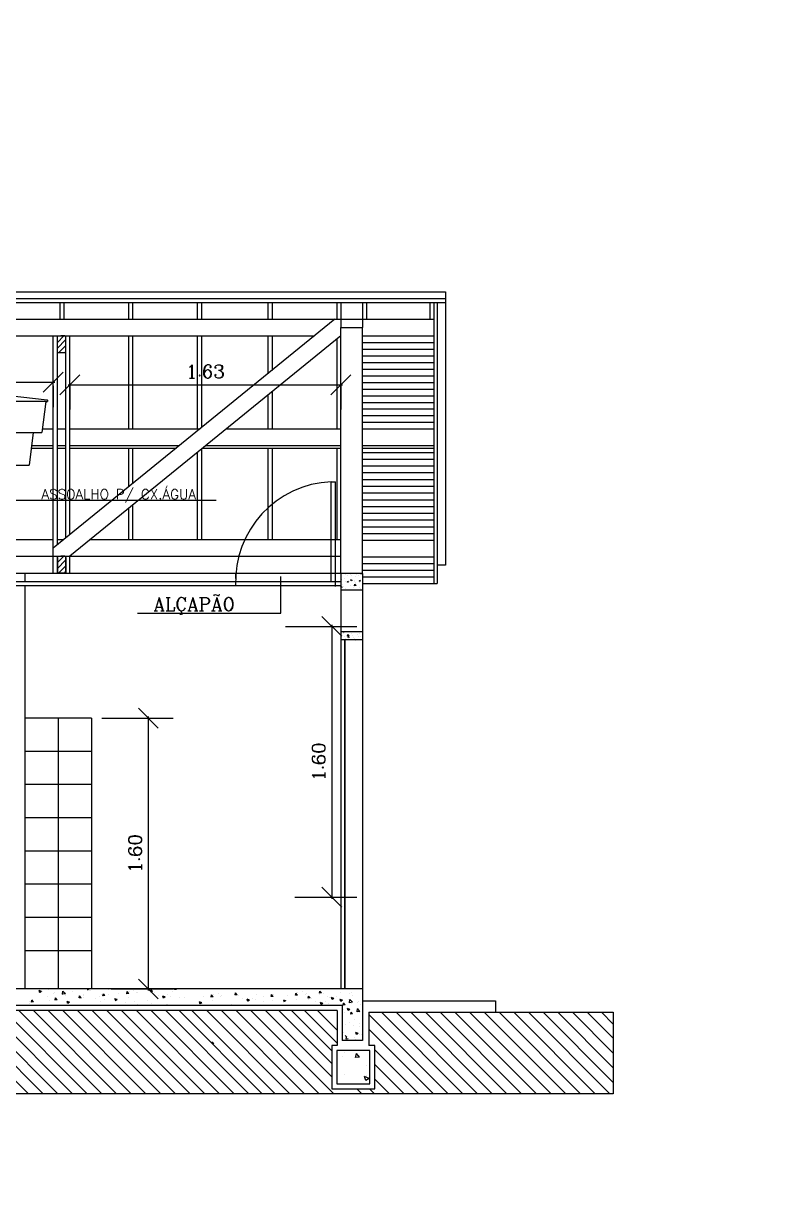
# Model space of a CAD drawing. Extents: x -49 to 264, y -41 to 22.
# Drawn here: x 22.01 to 26.5, y 7.75 to 14.77 of the extents above; entities that cross this region are included whole.
import ezdxf
from ezdxf.enums import TextEntityAlignment as Align

# ---------------------------------------------------------------- set-up
doc = ezdxf.new("R2010")
doc.units = 0
doc.header["$LTSCALE"] = 20
doc.layers.get('0').update_dxf_attribs({"linetype": 'CONTINUOUS'})
doc.layers.get('DEFPOINTS').update_dxf_attribs({"linetype": 'CONTINUOUS'})
for name, color, linetype in [('AZULEJO', 30, 'CONTINUOUS'), ('CONCRETO', 5, 'CONTINUOUS'), ('CORTE', 244, 'CONTINUOUS'), ('COTA', 244, 'CONTINUOUS'), ('COTAS', 244, 'CONTINUOUS'), ('JANELA', 1, 'CONTINUOUS'), ('MADEIRAMENTO', 1, 'CONTINUOUS'), ('PAREDE', 7, 'CONTINUOUS'), ('PIA', 1, 'CONTINUOUS'), ('PORTA', 1, 'CONTINUOUS'), ('TELHA', 30, 'CONTINUOUS'), ('TEXTO', 1, 'CONTINUOUS'), ('VISTAL', 30, 'CONTINUOUS'), ('VISTAP', 244, 'CONTINUOUS')]:
    doc.layers.add(name, color=color, linetype=linetype)
doc.styles.add('ROMANC', font='ROMANC.SHX')
doc.dimstyles.get("Standard").update_dxf_attribs({"dimtxt": 0.08, "dimasz": 0.12, "dimexe": 0.15, "dimexo": 0.0625, "dimgap": 0.04, "dimtad": 1, "dimzin": 0, "dimtxsty": 'ROMANC', "dimblk1": 'OBLIQUE', "dimblk2": 'OBLIQUE', "dimsah": 1, "dimcen": 0.09, "dimdle": 0.01, "dimclrd": 30, "dimclre": 30, "dimclrt": 244, "dimazin": 3, "dimtfac": 1, "dimtdec": 3, "dimtofl": 0, "dimtmove": 0, "dimatfit": 3, "dimtolj": 1, "dimtzin": 0})

# ---------------------------------------------------------------- blocks, each defined once
blk = doc.blocks.new('*X94')
at = {"color": 0, "linetype": 'CONTINUOUS'}
for p, q in [((262.5615, -43.1006), (262.5808, -43.0776)), ((262.5615, -43.1006), (262.5854, -43.1027)), ((262.5854, -43.1029), (262.5808, -43.0778)), ((262.6549, -43.0716), (262.6549, -43.0716)), ((262.6617, -43.0944), (262.6617, -43.0944)), ((262.518, -43.1509), (262.518, -43.1509)), ((262.5043, -43.2284), (262.5323, -43.2177)), ((262.5043, -43.2284), (262.5242, -43.2418)), ((262.5175, -43.2091), (262.5175, -43.2091)), ((262.5241, -43.242), (262.5322, -43.2179)), ((262.65, -43.2048), (262.65, -43.2048))]:
    blk.add_line(p, q, dxfattribs=at)
blk = doc.blocks.new('*X8')
at = {"color": 0, "linetype": 'CONTINUOUS'}
for p, q in [((246.7393, -53.7357), (246.7417, -53.7348)), ((246.7393, -53.7357), (246.7443, -53.7391)), ((246.7443, -53.7393), (246.7458, -53.7348)), ((246.7472, -53.739), (246.7472, -53.739)), ((246.7482, -53.78), (246.753, -53.7742)), ((246.7482, -53.78), (246.7542, -53.7805)), ((246.7518, -53.7893), (246.7518, -53.7893)), ((246.7541, -53.7807), (246.753, -53.7744)), ((246.7564, -53.7826), (246.7564, -53.7826)), ((246.7576, -53.7493), (246.7576, -53.7493)), ((246.7705, -53.7422), (246.7705, -53.7422)), ((246.7747, -53.8076), (246.7825, -53.7995)), ((246.7768, -53.786), (246.7768, -53.786)), ((246.7781, -53.7498), (246.7781, -53.7498)), ((246.7835, -53.8091), (246.7824, -53.7996)), ((246.7829, -53.7818), (246.7829, -53.7818)), ((246.7854, -53.774), (246.7854, -53.774)), ((246.799, -53.776), (246.806, -53.7733)), ((246.799, -53.776), (246.804, -53.7794)), ((246.8032, -53.7465), (246.8032, -53.7465)), ((246.804, -53.7796), (246.806, -53.7735)), ((246.8083, -53.7751), (246.8083, -53.7751)), ((246.8095, -53.7418), (246.8095, -53.7418)), ((246.8147, -53.781), (246.8147, -53.781)), ((246.8199, -53.7862), (246.8247, -53.7805)), ((246.8199, -53.7862), (246.8259, -53.7868)), ((246.8239, -53.7444), (246.8239, -53.7444)), ((246.8259, -53.787), (246.8247, -53.7807)), ((246.8363, -53.7841), (246.8363, -53.7841)), ((246.841, -53.7415), (246.841, -53.7415)), ((246.8437, -53.764), (246.8437, -53.764)), ((246.8585, -53.8014), (246.8585, -53.8014)), ((246.8597, -53.7681), (246.8597, -53.7681)), ((246.7505, -53.8254), (246.7505, -53.8254)), ((246.7552, -53.8159), (246.7552, -53.8159)), ((246.7635, -53.8329), (246.7635, -53.8329)), ((246.7747, -53.8076), (246.7836, -53.809)), ((246.7813, -53.8337), (246.7813, -53.8337)), ((246.7884, -53.8204), (246.7884, -53.8204)), ((246.8071, -53.8084), (246.8071, -53.8084)), ((246.8396, -53.8237), (246.8396, -53.8237)), ((246.8516, -53.8121), (246.8516, -53.8121)), ((246.8572, -53.8346), (246.8572, -53.8346)), ((246.8587, -53.8163), (246.8657, -53.8136)), ((246.8587, -53.8163), (246.8637, -53.8196)), ((246.8636, -53.8198), (246.8657, -53.8138))]:
    blk.add_line(p, q, dxfattribs=at)
blk = doc.blocks.new('_OBLIQUE')
at = {"color": 0, "linetype": 'BYBLOCK'}
blk.add_line((-0.5, -0.5), (0.5, 0.5), dxfattribs=at)
blk = doc.blocks.new('*D275')
at = {"color": 30, "linetype": 'BYBLOCK'}
for p, q in [((11.7914, 13.0844), (12.4595, 13.0844)), ((12.3095, 13.0944), (12.3095, 10.9244)), ((11.7914, 10.9344), (12.4595, 10.9344)), ((-46.1743, 10.7419), (-46.1743, 9.2333)), ((-40.1743, 10.7419), (-40.1743, 9.2333)), ((-46.1843, 9.3833), (-40.1643, 9.3833))]:
    blk.add_line(p, q, dxfattribs=at)
at = {"layer": 'DEFPOINTS', "color": 0, "linetype": 'BYBLOCK'}
for p in [(22.4846, 17.9057), (22.6402, 17.9057), (6.4237, 15.5444), (8.1037, 15.5444), (8.1037, 15.5444), (22.6402, 15.4757), (11.4914, 13.0844), (11.4914, 10.9344), (12.3095, 10.9344), (-46.1743, 10.8044), (-40.1743, 10.8044), (-40.1743, 9.3833)]:
    blk.add_point(p, dxfattribs=at)
at = {"color": 30, "linetype": 'BYBLOCK', "xscale": 0.12, "yscale": 0.12, "zscale": 0.12}
for p, rotation in [((12.3095, 13.0844), 90), ((12.3095, 10.9344), 270), ((-46.1743, 9.3833), 180)]:
    blk.add_blockref('_OBLIQUE', p, dxfattribs=dict(at, rotation=rotation))
blk.add_blockref('_OBLIQUE', (-40.1743, 9.3833), dxfattribs=at)
at = {"color": 244, "linetype": 'BYBLOCK', "char_height": 0.08, "attachment_point": 5, "rotation": 90, "style": 'ROMANC'}
for s, insert in [('\\A1;2.43', (22.4046, 16.6907)), ('\\A1;2.15', (12.2295, 12.0094))]:
    blk.add_mtext(s, dxfattribs=dict(at, insert=insert))
at = {"color": 244, "linetype": 'BYBLOCK', "char_height": 0.08, "attachment_point": 5, "style": 'ROMANC'}
for s, insert in [('\\A1;1.68', (7.2637, 15.6244)), ('\\A1;6.00', (-43.1743, 9.4633))]:
    blk.add_mtext(s, dxfattribs=dict(at, insert=insert))
blk = doc.blocks.new('*D352')
at = {"color": 30, "linetype": 'BYBLOCK'}
for p, q in [((22.9131, 11.1458), (23.3425, 11.1458)), ((23.1925, 11.1558), (23.1925, 9.5058)), ((5.7514, 10.6344), (5.7514, 9.8204)), ((5.6214, 10.5044), (5.6214, 9.8204)), ((5.6114, 9.9704), (5.7514, 9.9704)), ((5.7514, 9.9704), (6.1952, 9.9704)), ((22.9684, 9.5158), (23.3425, 9.5158))]:
    blk.add_line(p, q, dxfattribs=at)
at = {"layer": 'DEFPOINTS', "color": 0, "linetype": 'BYBLOCK'}
for p in [(22.8506, 11.1458), (5.7514, 10.9344), (5.6214, 10.8044), (5.7514, 9.9704), (22.9059, 9.5158), (23.1925, 9.5158)]:
    blk.add_point(p, dxfattribs=at)
at = {"color": 30, "linetype": 'BYBLOCK', "xscale": 0.12, "yscale": 0.12, "zscale": 0.12}
for p, rotation in [((23.1925, 11.1458), 90), ((5.6214, 9.9704), 180), ((23.1925, 9.5158), 270)]:
    blk.add_blockref('_OBLIQUE', p, dxfattribs=dict(at, rotation=rotation))
blk.add_blockref('_OBLIQUE', (5.7514, 9.9704), dxfattribs=at)
at = {"color": 244, "linetype": 'BYBLOCK', "insert": (23.1125, 10.3308), "char_height": 0.08, "attachment_point": 5, "rotation": 90, "style": 'ROMANC'}
blk.add_mtext('\\A1;{1.60}', dxfattribs=at)
at = {"color": 244, "linetype": 'BYBLOCK', "insert": (6.0333, 10.0504), "char_height": 0.08, "attachment_point": 5, "style": 'ROMANC'}
blk.add_mtext('\\A1;0.13', dxfattribs=at)
blk = doc.blocks.new('*D276')
at = {"color": 30, "linetype": 'BYBLOCK'}
for p, q in [((22.5153, 17.9157), (22.5153, 15.4657)), ((22.3402, 17.9057), (22.3653, 17.9057)), ((22.3402, 15.4757), (22.3653, 15.4757)), ((12.4627, 10.9344), (12.4627, 11.3782)), ((11.7914, 10.9344), (12.6127, 10.9344)), ((12.4627, 10.7944), (12.4627, 10.9344)), ((11.9214, 10.8044), (12.6127, 10.8044))]:
    blk.add_line(p, q, dxfattribs=at)
at = {"layer": 'DEFPOINTS', "color": 0, "linetype": 'BYBLOCK'}
for p in [(22.6402, 17.9057), (22.5153, 15.4757), (22.6402, 15.4757), (11.4914, 10.9344), (12.4627, 10.9344), (11.6214, 10.8044)]:
    blk.add_point(p, dxfattribs=at)
at = {"color": 30, "linetype": 'BYBLOCK', "xscale": 0.12, "yscale": 0.12, "zscale": 0.12}
for p, rotation in [((22.5153, 17.9057), 90), ((22.5153, 15.4757), 270), ((12.4627, 10.9344), 90), ((12.4627, 10.8044), 270)]:
    blk.add_blockref('_OBLIQUE', p, dxfattribs=dict(at, rotation=rotation))
at = {"color": 244, "linetype": 'BYBLOCK', "char_height": 0.08, "attachment_point": 5, "rotation": 90, "style": 'ROMANC'}
for s, insert in [('\\A1;2.43', (22.4353, 16.6907)), ('\\A1;0.13', (12.3827, 11.2163))]:
    blk.add_mtext(s, dxfattribs=dict(at, insert=insert))
blk = doc.blocks.new('*D284')
at = {"color": 30, "linetype": 'BYBLOCK'}
for p, q in [((4.1357, 18.8044), (4.1357, 19.2482)), ((5.3214, 18.8044), (3.9857, 18.8044)), ((4.1357, 18.6644), (4.1357, 18.8044)), ((5.4514, 18.6744), (3.9857, 18.6744)), ((30.195, 9.5731), (32.185, 9.5731)), ((30.205, 9.5379), (30.205, 9.4231)), ((32.175, 9.5379), (32.175, 9.4231))]:
    blk.add_line(p, q, dxfattribs=at)
at = {"layer": 'DEFPOINTS', "color": 0, "linetype": 'BYBLOCK'}
for p in [(4.1357, 18.8044), (5.6214, 18.8044), (5.7514, 18.6744), (30.205, 9.8379), (32.175, 9.8379), (32.175, 9.5731)]:
    blk.add_point(p, dxfattribs=at)
at = {"color": 30, "linetype": 'BYBLOCK', "xscale": 0.12, "yscale": 0.12, "zscale": 0.12}
for p, rotation in [((4.1357, 18.8044), 90), ((4.1357, 18.6744), 270), ((30.205, 9.5731), 180)]:
    blk.add_blockref('_OBLIQUE', p, dxfattribs=dict(at, rotation=rotation))
blk.add_blockref('_OBLIQUE', (32.175, 9.5731), dxfattribs=at)
at = {"color": 244, "linetype": 'BYBLOCK', "insert": (4.0557, 19.0863), "char_height": 0.08, "attachment_point": 5, "rotation": 90, "style": 'ROMANC'}
blk.add_mtext('\\A1;0.13', dxfattribs=at)
at = {"color": 244, "linetype": 'BYBLOCK', "insert": (31.19, 9.6531), "char_height": 0.08, "attachment_point": 5, "style": 'ROMANC'}
blk.add_mtext('\\A1;1.97', dxfattribs=at)
blk = doc.blocks.new('*D285')
at = {"color": 30, "linetype": 'BYBLOCK'}
for p, q in [((5.4514, 16.7744), (3.9857, 16.7744)), ((4.1357, 16.7844), (4.1357, 16.6444)), ((5.4514, 16.6444), (3.9857, 16.6444)), ((4.1357, 16.6444), (4.1357, 16.2005)), ((34.5022, 9.8379), (34.4553, 9.8379)), ((34.6053, 8.3979), (34.6053, 9.8479)), ((32.265, 9.5685), (34.255, 9.5685)), ((32.275, 9.5379), (32.275, 9.4185)), ((34.245, 9.5379), (34.245, 9.4185)), ((34.3609, 8.4079), (34.4553, 8.4079)), ((256.8586, -40.1982), (257.1335, -40.1982)), ((257.0835, -40.1982), (257.0835, -40.2358)), ((257.0835, -40.5982), (257.0835, -40.5606))]:
    blk.add_line(p, q, dxfattribs=at)
at = {"layer": 'DEFPOINTS', "color": 0, "linetype": 'BYBLOCK'}
for p in [(5.7514, 16.7744), (4.1357, 16.6444), (5.7514, 16.6444), (32.275, 9.8379), (34.245, 9.8379), (34.6053, 9.8379), (34.8022, 9.8379), (34.245, 9.5685), (34.6609, 8.4079), (256.7961, -40.1982), (257.0835, -40.1982), (256.7961, -40.5982)]:
    blk.add_point(p, dxfattribs=at)
at = {"color": 30, "linetype": 'BYBLOCK'}
for p, xscale, yscale, zscale, rotation in [((4.1357, 16.7744), 0.12, 0.12, 0.12, 90), ((4.1357, 16.6444), 0.12, 0.12, 0.12, 270), ((34.6053, 9.8379), 0.12, 0.12, 0.12, 90), ((32.275, 9.5685), 0.12, 0.12, 0.12, 180), ((34.6053, 8.4079), 0.12, 0.12, 0.12, 270), ((257.0835, -40.1982), 0.05, 0.05, 0.05, 90), ((257.0835, -40.5982), 0.05, 0.05, 0.05, 270)]:
    blk.add_blockref('_OBLIQUE', p, dxfattribs=dict(at, xscale=xscale, yscale=yscale, zscale=zscale, rotation=rotation))
at = {"color": 30, "linetype": 'BYBLOCK', "xscale": 0.12, "yscale": 0.12, "zscale": 0.12}
blk.add_blockref('_OBLIQUE', (34.245, 9.5685), dxfattribs=at)
at = {"color": 244, "linetype": 'BYBLOCK', "attachment_point": 5, "rotation": 90, "style": 'ROMANC'}
for s, insert, char_height in [('\\A1;0.13', (4.0557, 16.3625), 0.08), ('\\A1;{1.53}', (34.5253, 9.1229), 0.08), ('\\A1;0.40', (257.0835, -40.3982), 0.1)]:
    blk.add_mtext(s, dxfattribs=dict(at, insert=insert, char_height=char_height))
at = {"color": 244, "linetype": 'BYBLOCK', "insert": (33.26, 9.6485), "char_height": 0.08, "attachment_point": 5, "style": 'ROMANC'}
blk.add_mtext('\\A1;1.97', dxfattribs=at)
blk = doc.blocks.new('*D286')
at = {"color": 30, "linetype": 'BYBLOCK'}
for p, q in [((5.4514, 15.5444), (3.9879, 15.5444)), ((4.1379, 15.5544), (4.1379, 15.4144)), ((5.4514, 15.4144), (3.9879, 15.4144)), ((4.1379, 15.4144), (4.1379, 14.9705)), ((30.1071, 11.4748), (30.1071, 11.2933)), ((30.0571, 11.3933), (30.6571, 11.3933)), ((30.6071, 11.4239), (30.6071, 11.2933)), ((34.335, 9.5589), (36.3307, 9.5589)), ((34.345, 9.5379), (34.345, 9.4089)), ((36.3207, 9.5379), (36.3207, 9.4089)), ((263.1948, -40.2981), (263.1948, -40.5684)), ((262.6661, -40.5107), (262.6661, -40.5684)), ((262.6661, -40.5184), (262.7205, -40.5184)), ((263.1948, -40.5184), (263.1405, -40.5184))]:
    blk.add_line(p, q, dxfattribs=at)
at = {"layer": 'DEFPOINTS', "color": 0, "linetype": 'BYBLOCK'}
for p in [(5.7514, 15.5444), (4.1379, 15.4144), (5.7514, 15.4144), (30.1071, 12.8748), (30.6071, 12.8239), (30.6071, 11.3933), (34.345, 9.8379), (36.3207, 9.8379), (36.3207, 9.5589), (263.1948, -40.2356), (262.6661, -40.4482), (263.1948, -40.5184)]:
    blk.add_point(p, dxfattribs=at)
at = {"color": 30, "linetype": 'BYBLOCK'}
for p, xscale, yscale, zscale, rotation in [((4.1379, 15.5444), 0.12, 0.12, 0.12, 90), ((4.1379, 15.4144), 0.12, 0.12, 0.12, 270), ((30.1071, 11.3933), 0.1, 0.1, 0.1, 180), ((34.345, 9.5589), 0.12, 0.12, 0.12, 180), ((262.6661, -40.5184), 0.05, 0.05, 0.05, 180)]:
    blk.add_blockref('_OBLIQUE', p, dxfattribs=dict(at, xscale=xscale, yscale=yscale, zscale=zscale, rotation=rotation))
for p, xscale, yscale, zscale in [((30.6071, 11.3933), 0.1, 0.1, 0.1), ((36.3207, 9.5589), 0.12, 0.12, 0.12), ((263.1948, -40.5184), 0.05, 0.05, 0.05)]:
    blk.add_blockref('_OBLIQUE', p, dxfattribs=dict(at, xscale=xscale, yscale=yscale, zscale=zscale))
at = {"color": 244, "linetype": 'BYBLOCK', "insert": (4.0579, 15.1325), "char_height": 0.08, "attachment_point": 5, "rotation": 90, "style": 'ROMANC'}
blk.add_mtext('\\A1;0.13', dxfattribs=at)
at = {"color": 244, "linetype": 'BYBLOCK', "attachment_point": 5, "style": 'ROMANC'}
for s, insert, char_height in [('\\A1;0.50', (30.3571, 11.4733), 0.08), ('\\A1;1.98', (35.3329, 9.6389), 0.08), ('\\A1;{0.500}', (262.9305, -40.5184), 0.1)]:
    blk.add_mtext(s, dxfattribs=dict(at, insert=insert, char_height=char_height))
blk = doc.blocks.new('*D287')
at = {"color": 30, "linetype": 'BYBLOCK'}
for p, q in [((5.4514, 10.9344), (4.0208, 10.9344)), ((4.1708, 10.9444), (4.1708, 10.8044)), ((5.3214, 10.8044), (4.0208, 10.8044)), ((4.1708, 10.8044), (4.1708, 10.3605)), ((36.4107, 9.5442), (38.0609, 9.5442)), ((36.4207, 9.5379), (36.4207, 9.3942)), ((38.0509, 9.5379), (38.0509, 9.3942))]:
    blk.add_line(p, q, dxfattribs=at)
at = {"layer": 'DEFPOINTS', "color": 0, "linetype": 'BYBLOCK'}
for p in [(5.7514, 10.9344), (4.1708, 10.8044), (5.6214, 10.8044), (36.4207, 9.8379), (38.0509, 9.8379), (38.0509, 9.5442)]:
    blk.add_point(p, dxfattribs=at)
at = {"color": 30, "linetype": 'BYBLOCK', "xscale": 0.12, "yscale": 0.12, "zscale": 0.12}
for p, rotation in [((4.1708, 10.9344), 90), ((4.1708, 10.8044), 270), ((36.4207, 9.5442), 180)]:
    blk.add_blockref('_OBLIQUE', p, dxfattribs=dict(at, rotation=rotation))
blk.add_blockref('_OBLIQUE', (38.0509, 9.5442), dxfattribs=at)
at = {"color": 244, "linetype": 'BYBLOCK', "insert": (4.0908, 10.5225), "char_height": 0.08, "attachment_point": 5, "rotation": 90, "style": 'ROMANC'}
blk.add_mtext('\\A1;0.13', dxfattribs=at)
at = {"color": 244, "linetype": 'BYBLOCK', "insert": (37.2358, 9.6242), "char_height": 0.08, "attachment_point": 5, "style": 'ROMANC'}
blk.add_mtext('\\A1;1.63', dxfattribs=at)
blk = doc.blocks.new('*X297')
at = {"color": 0, "linetype": 'CONTINUOUS'}
for p, q in [((141.5949, -44.4095), (141.6337, -44.3707)), ((141.5949, -44.3742), (141.5983, -44.3707)), ((141.5949, -44.4449), (141.6449, -44.3949)), ((141.6046, -44.4706), (141.6449, -44.4302)), ((141.6399, -44.4706), (141.6449, -44.4656))]:
    blk.add_line(p, q, dxfattribs=at)

msp = doc.modelspace()

# ---------------------------------------------------------------- linework, layer by layer
at = {"color": 30, "linetype": 'CONTINUOUS'}
for p, q in [((23.9391, 11.1106), (23.9331, 11.1101)), ((23.9332, 11.1099), (23.9334, 11.111)), ((23.9363, 11.0999), (23.9363, 11.0999)), ((23.983, 11.101), (23.983, 11.101)), ((24.0319, 11.102), (24.0319, 11.102)), ((23.9375, 11.0666), (23.9375, 11.0666)), ((23.9379, 11.0872), (23.9379, 11.0872)), ((23.9461, 11.0698), (23.9461, 11.0698)), ((23.9472, 11.0689), (23.9472, 11.0689)), ((23.9589, 11.0866), (23.96, 11.0961)), ((23.9678, 11.0881), (23.9589, 11.0867)), ((23.9678, 11.0881), (23.96, 11.0962)), ((23.9684, 11.0795), (23.9614, 11.0821)), ((23.9634, 11.0759), (23.9614, 11.0819)), ((23.9684, 11.0795), (23.9634, 11.0761)), ((23.9683, 11.0823), (23.9683, 11.0823)), ((23.9883, 11.0924), (23.9883, 11.0924)), ((23.9962, 11.0772), (23.9962, 11.0772)), ((24.0006, 11.0711), (24.0006, 11.0711)), ((24.0209, 11.096), (24.0209, 11.096)), ((24.0217, 11.0846), (24.0217, 11.0846)), ((24.0388, 11.086), (24.0388, 11.086)), ((22.1183, 8.9483), (22.1043, 8.9537)), ((22.1084, 8.9414), (22.1043, 8.9535)), ((22.1183, 8.9483), (22.1083, 8.9416)), ((22.1171, 8.9478), (22.1171, 8.9478)), ((22.1248, 8.9484), (22.1248, 8.9484)), ((22.1613, 8.9594), (22.1613, 8.9594)), ((22.1928, 8.9378), (22.1928, 8.9378)), ((22.1982, 8.9444), (22.1982, 8.9444)), ((22.2415, 8.9284), (22.2415, 8.9284)), ((22.2429, 8.9312), (22.2429, 8.9312)), ((22.2622, 8.9348), (22.2444, 8.9321)), ((22.2445, 8.9319), (22.2467, 8.9509)), ((22.2622, 8.9348), (22.2466, 8.9511)), ((22.2628, 8.922), (22.2628, 8.922)), ((22.264, 8.9453), (22.264, 8.9453)), ((22.305, 8.9489), (22.305, 8.9489)), ((22.344, 8.9098), (22.3463, 8.9224)), ((22.3559, 8.9111), (22.3463, 8.9226)), ((22.3679, 8.9303), (22.3679, 8.9303)), ((22.3696, 8.9266), (22.3696, 8.9266)), ((22.3958, 8.9574), (22.3937, 8.9636)), ((22.4046, 8.9636), (22.3958, 8.9576)), ((22.406, 8.9523), (22.406, 8.9523)), ((22.4118, 8.9534), (22.4118, 8.9534)), ((22.4764, 8.9311), (22.4764, 8.9311)), ((22.4994, 8.9236), (22.4874, 8.9226)), ((22.4875, 8.9224), (22.4898, 8.9349)), ((22.4994, 8.9236), (22.4898, 8.9351)), ((22.5185, 8.9579), (22.5185, 8.9579)), ((22.5227, 8.9322), (22.5227, 8.9322)), ((22.5687, 8.9603), (22.5687, 8.9603)), ((22.5831, 8.9356), (22.5831, 8.9356)), ((22.6253, 8.9624), (22.6253, 8.9624)), ((22.6309, 8.9349), (22.6332, 8.9475)), ((22.6428, 8.9362), (22.6309, 8.9351)), ((22.6428, 8.9362), (22.6332, 8.9477)), ((22.6444, 8.9503), (22.6444, 8.9503)), ((22.6731, 8.955), (22.6731, 8.955)), ((22.6899, 8.9401), (22.6899, 8.9401)), ((22.6945, 8.9437), (22.6945, 8.9437)), ((22.7741, 8.9422), (22.7741, 8.9422)), ((22.7863, 8.9487), (22.7743, 8.9477)), ((22.7744, 8.9475), (22.7767, 8.96)), ((22.7863, 8.9487), (22.7767, 8.9602)), ((22.7967, 8.9446), (22.7967, 8.9446)), ((22.8208, 8.9271), (22.8208, 8.9271)), ((22.8612, 8.9158), (22.8472, 8.9212)), ((22.8513, 8.9089), (22.8472, 8.921)), ((22.8768, 8.9281), (22.8768, 8.9281)), ((22.9034, 8.9491), (22.9034, 8.9491)), ((22.9178, 8.96), (22.9185, 8.9636)), ((22.9297, 8.9613), (22.9178, 8.9602)), ((22.9297, 8.9613), (22.9278, 8.9636)), ((23.1384, 8.9152), (23.1407, 8.9278)), ((23.1503, 8.9165), (23.1406, 8.928)), ((23.1519, 8.9306), (23.1519, 8.9306)), ((23.1805, 8.9353), (23.1805, 8.9353)), ((23.2019, 8.924), (23.2019, 8.924)), ((23.2815, 8.9225), (23.2815, 8.9225)), ((23.2818, 8.9278), (23.2841, 8.9403)), ((23.2937, 8.929), (23.2818, 8.928)), ((23.2937, 8.929), (23.2841, 8.9405)), ((23.3041, 8.9249), (23.3041, 8.9249)), ((23.4109, 8.9294), (23.4109, 8.9294)), ((23.4988, 8.9179), (23.5011, 8.9304)), ((23.5107, 8.9191), (23.5011, 8.9306)), ((23.5123, 8.9332), (23.5123, 8.9332)), ((23.5983, 8.9264), (23.5983, 8.9264)), ((23.6461, 8.9257), (23.6485, 8.9383)), ((23.6581, 8.927), (23.6461, 8.9259)), ((23.6581, 8.927), (23.6484, 8.9385)), ((23.6597, 8.9411), (23.6597, 8.9411)), ((23.6883, 8.9458), (23.6883, 8.9458)), ((23.7051, 8.9309), (23.7051, 8.9309)), ((23.7097, 8.9345), (23.7097, 8.9345)), ((23.7221, 8.9084), (23.7244, 8.921)), ((23.734, 8.9097), (23.7243, 8.9212)), ((23.7893, 8.933), (23.7893, 8.933)), ((23.7896, 8.9383), (23.7919, 8.9508)), ((23.8015, 8.9395), (23.7896, 8.9385)), ((23.8015, 8.9395), (23.7919, 8.951)), ((23.8119, 8.9354), (23.8119, 8.9354)), ((23.9186, 8.9399), (23.9186, 8.9399)), ((23.9718, 8.9384), (23.9718, 8.9384)), ((23.9806, 8.9448), (23.9806, 8.9448)), ((23.991, 8.9233), (23.991, 8.9233)), ((22.0434, 8.8855), (22.0434, 8.8855)), ((22.0485, 8.8784), (22.0485, 8.8784)), ((22.0571, 8.8847), (22.0594, 8.8973)), ((22.069, 8.886), (22.0571, 8.8849)), ((22.069, 8.886), (22.0594, 8.8975)), ((22.1561, 8.9175), (22.1561, 8.9175)), ((22.1638, 8.8928), (22.1638, 8.8928)), ((22.1697, 8.8689), (22.1697, 8.8689)), ((22.2125, 8.8985), (22.2005, 8.8975)), ((22.2006, 8.8973), (22.2029, 8.9098)), ((22.2125, 8.8985), (22.2028, 8.91)), ((22.2665, 8.8787), (22.2665, 8.8787)), ((22.2863, 8.8838), (22.2723, 8.8892)), ((22.2764, 8.8769), (22.2724, 8.889)), ((22.2863, 8.8838), (22.2764, 8.8771)), ((22.3559, 8.9111), (22.344, 8.91)), ((22.3581, 8.9084), (22.3581, 8.9084)), ((22.3692, 8.9146), (22.3692, 8.9146)), ((22.3703, 8.8637), (22.3703, 8.8637)), ((22.4449, 8.9046), (22.4449, 8.9046)), ((22.4689, 8.9175), (22.4689, 8.9175)), ((22.4748, 8.8883), (22.4748, 8.8883)), ((22.495, 8.898), (22.495, 8.898)), ((22.5738, 8.8998), (22.5598, 8.9052)), ((22.5639, 8.8929), (22.5598, 8.905)), ((22.5738, 8.8998), (22.5638, 8.8931)), ((22.5716, 8.9034), (22.5716, 8.9034)), ((22.5914, 8.8683), (22.5914, 8.8683)), ((22.6213, 8.8814), (22.6213, 8.8814)), ((22.6393, 8.9122), (22.6393, 8.9122)), ((22.6755, 8.8884), (22.6755, 8.8884)), ((22.6971, 8.8714), (22.6971, 8.8714)), ((22.7471, 8.8648), (22.7471, 8.8648)), ((22.7559, 8.8922), (22.7559, 8.8922)), ((22.7719, 8.8653), (22.7719, 8.8653)), ((22.7765, 8.8756), (22.7765, 8.8756)), ((22.8612, 8.9158), (22.8512, 8.9091)), ((22.8726, 8.8722), (22.8726, 8.8722)), ((22.8786, 8.8698), (22.8786, 8.8698)), ((22.8966, 8.9171), (22.8966, 8.9171)), ((22.9466, 8.9105), (22.9466, 8.9105)), ((22.9806, 8.9131), (22.9806, 8.9131)), ((23.0812, 8.8801), (23.0672, 8.8855)), ((23.0713, 8.8732), (23.0672, 8.8853)), ((23.0812, 8.8801), (23.0712, 8.8734)), ((23.079, 8.8837), (23.079, 8.8837)), ((23.0906, 8.9159), (23.0906, 8.9159)), ((23.1503, 8.9165), (23.1383, 8.9154)), ((23.1467, 8.8925), (23.1467, 8.8925)), ((23.1829, 8.8687), (23.1829, 8.8687)), ((23.1973, 8.9204), (23.1973, 8.9204)), ((23.2634, 8.8725), (23.2634, 8.8725)), ((23.3283, 8.9073), (23.3283, 8.9073)), ((23.3686, 8.8961), (23.3546, 8.9015)), ((23.3587, 8.8892), (23.3547, 8.9013)), ((23.3686, 8.8961), (23.3587, 8.8894)), ((23.3842, 8.9084), (23.3842, 8.9084)), ((23.404, 8.8974), (23.404, 8.8974)), ((23.451, 8.9185), (23.451, 8.9185)), ((23.4541, 8.8908), (23.4541, 8.8908)), ((23.5107, 8.9191), (23.4988, 8.918)), ((23.5072, 8.8951), (23.5072, 8.8951)), ((23.589, 8.8906), (23.575, 8.896)), ((23.5791, 8.8837), (23.575, 8.8958)), ((23.6545, 8.903), (23.6545, 8.903)), ((23.7218, 8.9032), (23.7218, 8.9032)), ((23.734, 8.9097), (23.722, 8.9086)), ((23.7443, 8.9055), (23.7443, 8.9055)), ((23.7685, 8.888), (23.7685, 8.888)), ((23.8089, 8.8768), (23.7949, 8.8821)), ((23.799, 8.8699), (23.7949, 8.8819)), ((23.8089, 8.8768), (23.7989, 8.8701)), ((23.8245, 8.8891), (23.8245, 8.8891)), ((23.836, 8.9179), (23.836, 8.9179)), ((23.8443, 8.878), (23.8443, 8.878)), ((23.8511, 8.9101), (23.8511, 8.9101)), ((23.8764, 8.9066), (23.8624, 8.912)), ((23.8665, 8.8997), (23.8624, 8.9118)), ((23.8764, 8.9066), (23.8664, 8.8999)), ((23.892, 8.9189), (23.892, 8.9189)), ((23.9118, 8.9079), (23.9118, 8.9079)), ((23.9281, 8.8958), (23.9141, 8.9012)), ((23.9182, 8.8889), (23.9142, 8.901)), ((23.9281, 8.8958), (23.9182, 8.8891)), ((23.9293, 8.864), (23.9293, 8.864)), ((23.9324, 8.8667), (23.9348, 8.8792)), ((23.9443, 8.8679), (23.9324, 8.8669)), ((23.9443, 8.8679), (23.9347, 8.8794)), ((23.9618, 8.9013), (23.9618, 8.9013)), ((23.9884, 8.8838), (23.9706, 8.8811)), ((23.9707, 8.8809), (23.9729, 8.8999)), ((23.9884, 8.8838), (23.9728, 8.9)), ((23.983, 8.8783), (23.983, 8.8783)), ((24.0168, 8.8836), (24.0168, 8.8836)), ((24.0256, 8.89), (24.0256, 8.89)), ((24.036, 8.8685), (24.036, 8.8685)), ((22.0391, 8.3336), (21.5391, 8.8336)), ((22.1275, 8.3336), (21.6275, 8.8336)), ((22.2159, 8.3336), (21.7159, 8.8336)), ((22.3043, 8.3336), (21.8043, 8.8336)), ((22.3927, 8.3336), (21.8927, 8.8336)), ((22.4811, 8.3336), (21.9811, 8.8336)), ((22.5695, 8.3336), (22.0695, 8.8336)), ((22.6578, 8.3336), (22.1578, 8.8336)), ((22.7462, 8.3336), (22.2462, 8.8336)), ((22.8346, 8.3336), (22.3346, 8.8336)), ((22.923, 8.3336), (22.423, 8.8336)), ((23.0114, 8.3336), (22.5114, 8.8336)), ((23.0998, 8.3336), (22.5998, 8.8336)), ((23.1882, 8.3336), (22.6882, 8.8336)), ((23.2766, 8.3336), (22.7766, 8.8336)), ((23.365, 8.3336), (22.865, 8.8336)), ((23.4451, 8.3336), (22.9451, 8.8336)), ((23.5228, 8.3336), (23.0228, 8.8336)), ((23.1059, 8.8321), (23.1059, 8.8321)), ((23.6112, 8.3336), (23.1112, 8.8336)), ((23.6996, 8.3336), (23.1996, 8.8336)), ((23.788, 8.3336), (23.288, 8.8336)), ((23.8764, 8.3336), (23.3764, 8.8336)), ((23.8633, 8.435), (23.4647, 8.8336)), ((23.8633, 8.5151), (23.5449, 8.8336)), ((23.8633, 8.592), (23.6218, 8.8336)), ((23.8964, 8.6366), (23.6995, 8.8336)), ((23.8964, 8.715), (23.7778, 8.8336)), ((23.927, 8.8363), (23.927, 8.8363)), ((23.9331, 8.8419), (23.9331, 8.8419)), ((23.9431, 8.8213), (23.9431, 8.8213)), ((23.9731, 8.841), (23.9591, 8.8464)), ((23.9632, 8.8341), (23.9592, 8.8462)), ((23.9731, 8.841), (23.9632, 8.8343)), ((23.9774, 8.8119), (23.9798, 8.8244)), ((23.9893, 8.8131), (23.9774, 8.8121)), ((23.9893, 8.8131), (23.9797, 8.8246)), ((23.9854, 8.8117), (23.9854, 8.8117)), ((24.0334, 8.829), (24.0156, 8.8262)), ((24.0157, 8.8261), (24.0179, 8.8451)), ((24.0334, 8.829), (24.0178, 8.8452)), ((24.028, 8.8235), (24.028, 8.8235)), ((24.5637, 8.3336), (24.0864, 8.8109)), ((24.6521, 8.3336), (24.1624, 8.8233)), ((24.7405, 8.3336), (24.2508, 8.8233)), ((24.8289, 8.3336), (24.3392, 8.8233)), ((24.9173, 8.3336), (24.4276, 8.8233)), ((25.0057, 8.3336), (24.516, 8.8233)), ((25.0941, 8.3336), (24.6043, 8.8233)), ((25.1824, 8.3336), (24.6927, 8.8233)), ((25.2708, 8.3336), (24.7811, 8.8233)), ((25.3592, 8.3336), (24.8695, 8.8233)), ((25.4476, 8.3336), (24.9579, 8.8233)), ((25.536, 8.3336), (25.0463, 8.8233)), ((25.5564, 8.4016), (25.1347, 8.8233)), ((25.5564, 8.49), (25.2231, 8.8233)), ((25.5564, 8.5784), (25.3115, 8.8233)), ((25.5564, 8.6667), (25.3998, 8.8233)), ((25.5564, 8.752), (25.4851, 8.8233)), ((23.9294, 8.7697), (23.9294, 8.7697)), ((23.9457, 8.749), (23.9457, 8.749)), ((23.9682, 8.7618), (23.9682, 8.7618)), ((23.9958, 8.7424), (23.9958, 8.7424)), ((24.0018, 8.7779), (24.0018, 8.7779)), ((24.0304, 8.7569), (24.0304, 8.7569)), ((24.0328, 8.7395), (24.0328, 8.7395)), ((24.4753, 8.3336), (24.0864, 8.7225)), ((23.1045, 8.6738), (23.1045, 8.6738)), ((23.1533, 8.6336), (23.1425, 8.6444)), ((23.9318, 8.7031), (23.9318, 8.7031)), ((23.9536, 8.673), (23.944, 8.6844)), ((23.9616, 8.6627), (23.9496, 8.6616)), ((23.9497, 8.6614), (23.952, 8.674)), ((23.9983, 8.6701), (23.9983, 8.6701)), ((24.0218, 8.696), (24.0078, 8.7014)), ((24.0119, 8.6891), (24.0078, 8.7012)), ((24.008, 8.6602), (24.008, 8.6602)), ((24.0218, 8.696), (24.0118, 8.6893)), ((24.0329, 8.6903), (24.0329, 8.6903)), ((24.0421, 8.6879), (24.0421, 8.6879)), ((23.941, 8.592), (23.9397, 8.5933)), ((24.3869, 8.3336), (24.1233, 8.5972)), ((24.2986, 8.3336), (24.1233, 8.5088)), ((23.0114, 8.3336), (22.9714, 8.3736)), ((23.0998, 8.3336), (23.0598, 8.3736)), ((24.0449, 8.3336), (24.0152, 8.3633)), ((24.1206, 8.3336), (24.0949, 8.3592)), ((24.2102, 8.3336), (24.1233, 8.4204))]:
    msp.add_line(p, q, dxfattribs=at)
at = {"color": 0, "linetype": 'CONTINUOUS'}
for p, q in [((23.9391, 11.1106), (23.9388, 11.111)), ((24.0093, 11.0615), (24.0093, 11.0615))]:
    msp.add_line(p, q, dxfattribs=at)
at = {"layer": 'AZULEJO', "linetype": 'CONTINUOUS'}
for p, q in [((23.5563, 11.225), (23.5563, 11.4459)), ((22.6947, 11.225), (23.3075, 11.225)), ((23.3075, 11.225), (23.5563, 11.225))]:
    msp.add_line(p, q, dxfattribs=at)
msp.add_arc((23.8863, 11.4151), 0.6014, 92.47198, 182.33021, dxfattribs=at)
at = {"layer": 'CONCRETO', "color": 5, "linetype": 'CONTINUOUS'}
for p, q in [((23.9184, 12.9936), (23.9184, 12.9436)), ((23.9184, 12.9936), (24.0484, 12.9936)), ((23.9184, 12.9436), (24.0484, 12.9436)), ((24.0484, 12.9936), (24.0484, 12.9436)), ((24.0484, 8.9636), (24.0484, 8.6533)), ((23.9264, 8.8636), (23.9264, 8.6533)), ((24.0484, 8.6533), (23.9264, 8.6533))]:
    msp.add_line(p, q, dxfattribs=at)
at = {"layer": 'CONCRETO', "linetype": 'CONTINUOUS'}
for p, q in [((24.0484, 11.4636), (23.9184, 11.4636)), ((23.9184, 11.4636), (23.9184, 11.3636)), ((24.0484, 11.4636), (24.0484, 11.3636)), ((24.0484, 11.3636), (23.9184, 11.3636)), ((23.9184, 11.2136), (23.9184, 11.1636)), ((24.0484, 11.2136), (24.0484, 11.1636)), ((23.9184, 11.1136), (23.9184, 11.0636)), ((24.0484, 11.1136), (23.9184, 11.1136)), ((24.0484, 11.1136), (24.0484, 11.0636)), ((24.0484, 11.0636), (23.9184, 11.0636)), ((24.0484, 8.9636), (15.9425, 8.9636)), ((23.9264, 8.8636), (20.6666, 8.8636)), ((24.0933, 8.5933), (23.8933, 8.5933)), ((23.8933, 8.5933), (23.8933, 8.3933)), ((24.0933, 8.3933), (24.0933, 8.5933)), ((23.8933, 8.3933), (24.0933, 8.3933))]:
    msp.add_line(p, q, dxfattribs=at)
at = {"layer": 'CONCRETO', "color": 1, "linetype": 'CONTINUOUS'}
for p, q in [((23.8964, 8.8336), (20.6966, 8.8336)), ((23.8964, 8.8336), (23.8964, 8.6233)), ((24.0864, 8.8233), (24.0864, 8.6233)), ((25.5564, 8.8233), (25.5564, 8.3336)), ((23.8633, 8.6233), (23.8633, 8.3633)), ((23.8964, 8.6233), (23.8633, 8.6233)), ((24.1233, 8.6233), (24.0864, 8.6233)), ((24.1233, 8.3633), (24.1233, 8.6233)), ((23.8633, 8.3633), (24.1233, 8.3633)), ((25.5564, 8.3336), (14.4102, 8.3336))]:
    msp.add_line(p, q, dxfattribs=at)
at = {"layer": 'CORTE', "linetype": 'CONTINUOUS'}
for p, q in [((22.2132, 12.7936), (22.2132, 12.8936)), ((22.2132, 12.8934), (22.2632, 12.8934)), ((22.2257, 12.8936), (22.2507, 12.8936)), ((22.2632, 12.7936), (22.2632, 12.8936)), ((22.2132, 12.7936), (22.2632, 12.7936)), ((22.2132, 11.4679), (22.2132, 11.5679)), ((22.2132, 11.5678), (22.2632, 11.5678)), ((22.2132, 11.5601), (22.2132, 11.4636)), ((22.2257, 11.5679), (22.2507, 11.5679)), ((22.2632, 11.4679), (22.2632, 11.5679)), ((22.2632, 11.5601), (22.2632, 11.4636)), ((22.2132, 11.4679), (22.2632, 11.4679))]:
    msp.add_line(p, q, dxfattribs=at)
at = {"layer": 'JANELA', "color": 30, "linetype": 'CONTINUOUS'}
for p, q in [((23.8604, 12.016), (23.8854, 12.016)), ((23.9184, 11.4636), (19.4625, 11.4636)), ((23.9184, 11.4136), (20.6584, 11.4136)), ((23.9184, 11.3886), (20.6584, 11.3886))]:
    msp.add_line(p, q, dxfattribs=at)
at = {"layer": 'MADEIRAMENTO', "color": 30}
for p, q in [((24.5484, 13.1586), (24.5484, 11.5145)), ((24.4534, 13.0936), (24.4534, 12.9936)), ((24.4784, 13.0936), (24.4784, 11.4036)), ((24.4984, 13.0936), (24.4984, 11.4036)), ((21.0669, 11.6678), (22.1882, 11.6678)), ((22.2132, 11.6678), (22.2526, 11.6678)), ((22.4111, 11.6678), (23.9184, 11.6678)), ((21.0669, 11.5678), (22.1882, 11.5678)), ((22.1882, 11.5678), (22.2882, 11.5678)), ((22.2882, 11.5678), (23.9184, 11.5678))]:
    msp.add_line(p, q, dxfattribs=at)
at = {"layer": 'MADEIRAMENTO', "color": 30, "linetype": 'CONTINUOUS'}
for p, q in [((22.2291, 12.994), (22.2291, 13.094)), ((22.2541, 12.994), (22.2541, 13.094)), ((22.6428, 12.9936), (22.6428, 13.094)), ((22.6678, 12.9936), (22.6678, 13.094)), ((23.0566, 12.9936), (23.0566, 13.094)), ((23.0816, 12.9936), (23.0816, 13.094)), ((16.0725, 12.9936), (23.9184, 12.9936)), ((16.2512, 12.8936), (23.7599, 12.8936)), ((22.6428, 12.3336), (22.6428, 12.8936)), ((22.6678, 12.3336), (22.6678, 12.8936)), ((23.0566, 12.3336), (23.0566, 12.8936)), ((23.0816, 12.3419), (23.0816, 12.8936)), ((22.2581, 12.7936), (22.2581, 12.7936)), ((22.6428, 11.9851), (22.6428, 12.2186)), ((22.6678, 12.0054), (22.6678, 12.2186)), ((23.0566, 11.6678), (23.0566, 12.1927)), ((23.0816, 11.6678), (23.0816, 12.213)), ((22.6678, 11.6678), (22.6678, 11.8765)), ((22.6428, 11.6678), (22.6428, 11.8562)), ((22.2581, 11.4679), (22.2581, 11.4679))]:
    msp.add_line(p, q, dxfattribs=at)
at = {"layer": 'MADEIRAMENTO'}
msp.add_line((24.5484, 11.5145), (24.4984, 11.5145), dxfattribs=at)
at = {"layer": 'PAREDE', "color": 30}
for p, q in [((23.4796, 13.0936), (23.4796, 12.9936)), ((23.5046, 13.0936), (23.5046, 12.9936)), ((23.8934, 13.0936), (23.8934, 12.9936)), ((24.0734, 13.0936), (24.0734, 12.9936)), ((23.4796, 12.8936), (23.4796, 12.6656)), ((23.5046, 12.8936), (23.5046, 12.686)), ((23.8934, 12.8732), (23.8934, 12.3336)), ((23.4796, 12.5367), (23.4796, 12.3336)), ((23.5046, 12.5571), (23.5046, 12.3336)), ((23.4796, 12.2186), (23.4796, 11.6678)), ((23.5046, 12.2186), (23.5046, 11.6678)), ((23.8934, 12.2186), (23.8934, 11.6678))]:
    msp.add_line(p, q, dxfattribs=at)
at = {"layer": 'PAREDE', "color": 7, "linetype": 'CONTINUOUS'}
for p, q in [((23.9184, 13.0936), (24.0484, 13.0936)), ((23.9184, 11.4636), (23.9184, 12.9436)), ((24.0484, 11.4636), (24.0484, 12.9436))]:
    msp.add_line(p, q, dxfattribs=at)
at = {"layer": 'PAREDE', "color": 7}
for p, q in [((23.9184, 13.0936), (23.9184, 12.9936)), ((24.0484, 13.0936), (24.0484, 12.9936))]:
    msp.add_line(p, q, dxfattribs=at)
at = {"layer": 'PAREDE', "color": 30, "linetype": 'CONTINUOUS'}
for p, q in [((22.2882, 11.6967), (22.2882, 12.8936)), ((23.8604, 11.416), (23.8604, 12.016)), ((23.8854, 11.386), (23.8854, 12.016)), ((22.2882, 11.4636), (22.2882, 11.5678))]:
    msp.add_line(p, q, dxfattribs=at)
at = {"layer": 'PAREDE', "linetype": 'CONTINUOUS'}
for p, q in [((23.9184, 11.3636), (23.9184, 11.2136)), ((23.9184, 11.3636), (23.9184, 11.1136)), ((24.0484, 11.3636), (24.0484, 11.2136)), ((24.0484, 11.3636), (24.0484, 11.1136))]:
    msp.add_line(p, q, dxfattribs=at)
at = {"layer": 'PIA', "color": 30, "linetype": 'CONTINUOUS'}
for p, q in [((22.4184, 10.5936), (22.0184, 10.5936)), ((22.4184, 10.3936), (22.0184, 10.3936)), ((22.4184, 10.1936), (22.0184, 10.1936)), ((22.4184, 9.9936), (22.0184, 9.9936)), ((22.4184, 9.7936), (22.0184, 9.7936)), ((22.4184, 9.5936), (22.0184, 9.5936)), ((22.4184, 9.3936), (22.0184, 9.3936)), ((22.4184, 9.1936), (22.0184, 9.1936))]:
    msp.add_line(p, q, dxfattribs=at)
at = {"layer": 'PORTA', "color": 1, "linetype": 'CONTINUOUS'}
for p, q in [((22.0184, 11.4636), (22.0184, 11.4136)), ((22.0184, 11.3886), (22.0184, 8.9636)), ((23.9184, 11.0636), (23.9184, 8.9636)), ((23.9425, 11.0636), (23.9425, 8.9636)), ((23.9425, 8.9636), (23.9425, 11.0636)), ((24.0484, 11.0636), (24.0484, 8.9636)), ((24.8484, 8.8933), (24.8484, 8.8233))]:
    msp.add_line(p, q, dxfattribs=at)
at = {"layer": 'PORTA', "color": 30, "linetype": 'CONTINUOUS'}
for p, q in [((22.2184, 10.5936), (22.2184, 8.9636)), ((22.4184, 10.5936), (22.4184, 8.9636))]:
    msp.add_line(p, q, dxfattribs=at)
at = {"layer": 'TELHA', "color": 1, "linetype": 'CONTINUOUS'}
for p, q in [((24.0484, 8.8933), (24.8484, 8.8933)), ((24.0864, 8.8233), (25.5564, 8.8233))]:
    msp.add_line(p, q, dxfattribs=at)
at = {"layer": 'TEXTO', "color": 30, "linetype": 'CONTINUOUS'}
for p, q in [((18.5484, 13.1586), (24.5484, 13.1586)), ((16.0725, 13.0936), (24.5484, 13.0936)), ((18.5484, 13.1186), (24.5484, 13.1186)), ((24.0484, 12.9936), (24.4784, 12.9936)), ((24.0484, 12.8936), (24.4784, 12.8936)), ((24.0484, 12.8536), (24.4784, 12.8536)), ((24.0484, 12.8136), (24.4784, 12.8136)), ((24.0484, 12.7736), (24.4784, 12.7736)), ((24.0484, 12.7336), (24.4784, 12.7336)), ((24.0484, 12.6936), (24.4784, 12.6936)), ((24.0484, 12.6536), (24.4784, 12.6536)), ((24.0484, 12.6136), (24.4784, 12.6136)), ((24.0484, 12.5736), (24.4784, 12.5736)), ((24.0484, 12.5336), (24.4784, 12.5336)), ((24.0484, 12.4936), (24.4784, 12.4936)), ((24.0484, 12.4536), (24.4784, 12.4536)), ((24.0484, 12.4136), (24.4784, 12.4136)), ((24.0484, 12.3736), (24.4784, 12.3736)), ((22.1234, 12.3336), (22.1882, 12.3336)), ((22.2132, 12.3336), (22.2632, 12.3336)), ((22.2882, 12.3336), (23.0713, 12.3336)), ((23.2298, 12.3336), (23.9184, 12.3336)), ((24.0484, 12.3336), (24.4784, 12.3336)), ((22.0585, 12.2336), (22.1882, 12.2336)), ((22.2132, 12.2336), (22.2632, 12.2336)), ((22.2882, 12.2336), (22.9483, 12.2336)), ((23.1068, 12.2336), (23.9184, 12.2336)), ((24.0484, 12.2336), (24.4784, 12.2336)), ((22.0567, 12.2186), (22.1882, 12.2186)), ((22.2132, 12.2186), (22.2632, 12.2186)), ((22.2882, 12.2186), (22.9299, 12.2186)), ((23.0884, 12.2186), (23.9184, 12.2186)), ((24.0484, 12.2186), (24.4784, 12.2186)), ((24.0484, 12.1927), (24.4784, 12.1927)), ((24.0484, 12.152), (24.4784, 12.152)), ((24.0484, 12.1113), (24.4784, 12.1113)), ((24.0484, 12.0706), (24.4784, 12.0706)), ((24.0484, 12.0299), (24.4784, 12.0299)), ((24.0484, 11.9892), (24.4784, 11.9892)), ((24.0484, 11.9485), (24.4784, 11.9485)), ((23.1683, 11.9022), (21.9466, 11.9022)), ((24.0484, 11.9078), (24.4784, 11.9078)), ((24.0484, 11.8671), (24.4784, 11.8671)), ((24.0484, 11.8264), (24.4784, 11.8264)), ((24.0484, 11.7857), (24.4784, 11.7857)), ((24.0484, 11.745), (24.4784, 11.745)), ((24.0484, 11.7043), (24.4784, 11.7043)), ((24.0484, 11.6636), (24.4784, 11.6636)), ((24.0484, 11.5636), (24.4784, 11.5636)), ((24.0484, 11.5236), (24.4784, 11.5236)), ((24.0484, 11.4836), (24.4784, 11.4836)), ((24.0484, 11.4436), (24.4784, 11.4436)), ((24.0484, 11.4036), (24.4984, 11.4036))]:
    msp.add_line(p, q, dxfattribs=at)
at = {"layer": 'VISTAL', "color": 30, "linetype": 'CONTINUOUS'}
for p, q in [((23.8828, 12.9936), (22.1882, 11.6153)), ((23.9184, 12.8936), (22.2882, 11.5678)), ((23.2854, 11.4636), (23.2854, 11.4336))]:
    msp.add_line(p, q, dxfattribs=at)
at = {"layer": 'VISTAL', "color": 30}
for p, q in [((22.1882, 11.4636), (22.1882, 12.8936)), ((22.2132, 11.6357), (22.2132, 12.7936)), ((22.2632, 11.6763), (22.2632, 12.7936)), ((22.2132, 11.4636), (22.2132, 11.5678))]:
    msp.add_line(p, q, dxfattribs=at)
at = {"layer": 'VISTAL', "linetype": 'CONTINUOUS'}
for p, q in [((22.2581, 12.8936), (22.2331, 12.8936)), ((22.2581, 11.5679), (22.2331, 11.5679))]:
    msp.add_line(p, q, dxfattribs=at)
at = {"layer": 'VISTAP', "linetype": 'CONTINUOUS'}
for p, q in [((21.4699, 12.5887), (22.1523, 12.5082)), ((22.1523, 12.5082), (22.1538, 12.5073)), ((22.1538, 12.5073), (22.1546, 12.5061)), ((22.1546, 12.5061), (22.1547, 12.5049)), ((22.1547, 12.5049), (22.1547, 12.5037)), ((22.1547, 12.5037), (22.1547, 12.503)), ((22.1547, 12.503), (22.1547, 12.4978)), ((22.1547, 12.4978), (21.4699, 12.4978)), ((22.1435, 12.4978), (22.1207, 12.3119)), ((22.1479, 12.5019), (22.148, 12.5007)), ((22.148, 12.5007), (22.148, 12.4995)), ((22.148, 12.4995), (22.148, 12.4988)), ((22.148, 12.4988), (22.148, 12.4935)), ((20.819, 12.3119), (22.1207, 12.3119)), ((22.0681, 12.3116), (22.044, 12.1153)), ((20.8957, 12.1153), (22.044, 12.1153))]:
    msp.add_line(p, q, dxfattribs=at)

# ---------------------------------------------------------------- block references
at = {"layer": 'CONCRETO', "color": 30, "linetype": 'CONTINUOUS', "xscale": -1}
for name, p in [('*X8', (270.7848, 65.1984)), ('*X94', (286.5925, 51.654))]:
    msp.add_blockref(name, p, dxfattribs=at)
at = {"layer": 'MADEIRAMENTO', "color": 244, "linetype": 'CONTINUOUS'}
for p in [(-119.3818, 57.2641), (-119.3818, 55.9385)]:
    msp.add_blockref('*X297', p, dxfattribs=at)

# ---------------------------------------------------------------- texts
at = {"layer": 'TEXTO', "color": 244, "linetype": 'CONTINUOUS', "style": 'ROMANC'}
for s, height, p in [('ASSOALHO P/ CX.ÁGUA', 0.059563, (22.5824, 11.9407)), ('ALÇAPÃO', 0.08, (23.0365, 11.278))]:
    msp.add_text(s, height=height, dxfattribs=at).set_placement(p, align=Align.MIDDLE)

# ---------------------------------------------------------------- dimensions: what is measured, and where the dimension line sits
at = {"layer": 'COTA', "linetype": 'CONTINUOUS'}
dim = msp.add_linear_dim(base=(-40.1743, 9.3833), p1=(-46.1743, 10.8044), p2=(-40.1743, 10.8044), dimstyle='STANDARD', dxfattribs=at)
dim.commit()
dim.dimension.update_dxf_attribs({"geometry": '*D275', "text_midpoint": (-43.1743, 9.4633)})
at = {"layer": 'COTAS', "color": 30, "linetype": 'CONTINUOUS'}
dim = msp.add_linear_dim(base=(15.9425, 11.2227), p1=(15.4425, 12.7042), p2=(15.9425, 12.6533), dimstyle='STANDARD', override={"dimasz": 0.1, "dimexe": 0.1, "dimexo": 1.4, "dimtad": 1, "dimdle": 0.05}, dxfattribs=at)
dim.commit()
dim.dimension.update_dxf_attribs({"geometry": '*D286', "text_midpoint": (15.6925, 11.3027), "insert": (-14.6646, -0.1706)})
at = {"layer": 'VISTAL', "color": 30, "linetype": 'CONTINUOUS'}
for base, p1, p2, picture, middle, set_off in [((20.1125, 12.6241), (18.1425, 12.8936), (20.1125, 12.8936), '*D285', (19.1275, 12.7041), (-14.1326, 3.0556)), ((22.1882, 12.6145), (20.2125, 12.8936), (22.1882, 12.8936), '*D286', (21.2003, 12.6945), (-14.1326, 3.0556)), ((23.9184, 12.5999), (22.2882, 12.8936), (23.9184, 12.8936), '*D287', (23.1033, 12.6799), (-14.1326, 3.0556)), ((6.4237, 9.9704), (6.2937, 10.8044), (6.4237, 10.9344), '*D352', (6.7056, 10.0504), (0.6723, 0))]:
    dim = msp.add_linear_dim(base=base, p1=p1, p2=p2, dimstyle='STANDARD', override={"dimexo": 0.3}, dxfattribs=at)
    dim.commit()
    dim.dimension.update_dxf_attribs({"geometry": picture, "text_midpoint": middle, "insert": set_off})
dim = msp.add_linear_dim(base=(20.4727, 12.8936), p1=(20.5284, 11.4636), p2=(20.6696, 12.8936), angle=90, text='{1.53}', dimstyle='STANDARD', override={"dimexo": 0.3}, dxfattribs=at)
dim.commit()
dim.dimension.update_dxf_attribs({"geometry": '*D285', "text_midpoint": (20.3927, 12.1786), "insert": (-14.1326, 3.0556)})
for base, p1, p2, picture, middle, set_off in [((4.808, 18.8044), (6.4237, 18.6744), (6.2937, 18.8044), '*D284', (4.728, 19.0863), (0.6723, 0)), ((22.4891, 15.4757), (22.614, 17.9057), (22.614, 15.4757), '*D276', (22.4091, 16.6907), (-0.0261, 0)), ((13.1349, 10.9344), (12.2937, 10.8044), (12.1637, 10.9344), '*D276', (13.0549, 11.2163), (0.6723, 0)), ((12.9817, 10.9344), (12.1637, 13.0844), (12.1637, 10.9344), '*D275', (12.9017, 12.0094), (0.6723, 0)), ((4.808, 16.6444), (6.4237, 16.7744), (6.4237, 16.6444), '*D285', (4.728, 16.3625), (0.6723, 0)), ((4.8102, 15.4144), (6.4237, 15.5444), (6.4237, 15.4144), '*D286', (4.7302, 15.1325), (0.6723, 0)), ((4.8431, 10.8044), (6.4237, 10.9344), (6.2937, 10.8044), '*D287', (4.7631, 10.5225), (0.6723, 0))]:
    dim = msp.add_linear_dim(base=base, p1=p1, p2=p2, angle=90, dimstyle='STANDARD', override={"dimexo": 0.3}, dxfattribs=at)
    dim.commit()
    dim.dimension.update_dxf_attribs({"geometry": picture, "text_midpoint": middle, "insert": set_off})
dim = msp.add_linear_dim(base=(8.1037, 15.5444), p1=(6.4237, 15.5444), p2=(8.1037, 15.5444), dimstyle='STANDARD', override={"dimexo": 0.3, "dimse1": 1, "dimse2": 1, "dimsd1": 1, "dimsd2": 1}, dxfattribs=at)
dim.commit()
dim.dimension.update_dxf_attribs({"geometry": '*D275', "text_midpoint": (7.2637, 15.6244)})
dim = msp.add_linear_dim(base=(22.7603, 8.9636), p1=(22.4184, 10.5936), p2=(22.4736, 8.9636), angle=90, text='{1.60}', dimstyle='STANDARD', dxfattribs=at)
dim.commit()
dim.dimension.update_dxf_attribs({"geometry": '*D352', "text_midpoint": (22.6803, 9.7786), "insert": (-0.4322, -0.5522)})

doc.saveas('drawing.dxf')
